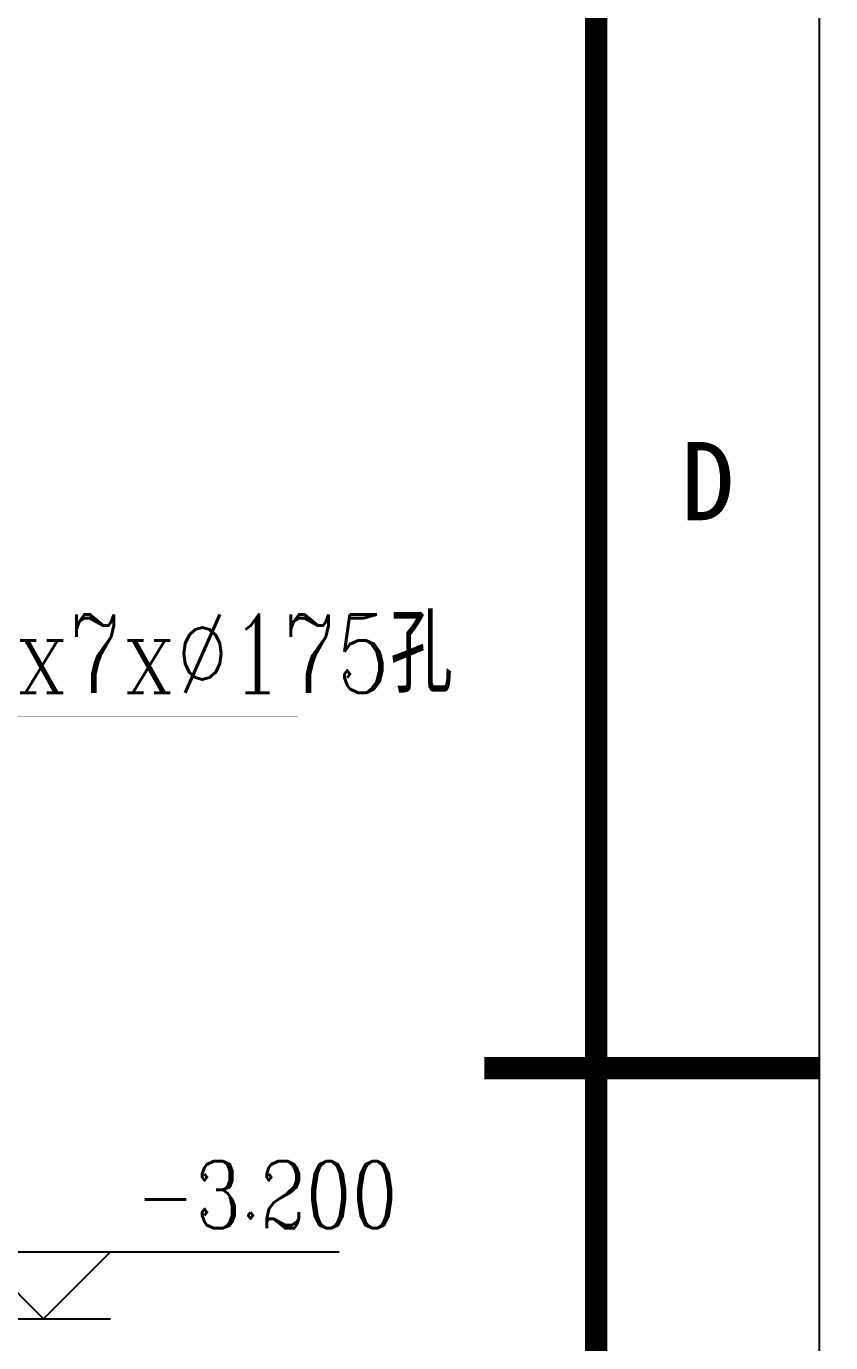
# Model space of a CAD drawing. Extents: x 3213259 to 3716512, y 332899 to 392399.
# Drawn here: x 3428300 to 3431899, y 370121 to 376008 of the extents above; entities that cross this region are included whole.
import ezdxf

# ---------------------------------------------------------------- set-up
doc = ezdxf.new("R2010")
doc.units = 0
doc.header["$LTSCALE"] = 1000
doc.header["$MEASUREMENT"] = 0
for name, color, linetype in [('A-Dim-Elev', 3, 'Continuous'), ('JQFrame_DefaultLayer', 7, 'Continuous'), ('电气提资', 6, 'Continuous')]:
    doc.layers.add(name, color=color, linetype=linetype)
doc.styles.add('HZ', font='complex8.shx', dxfattribs={"width": 0.8, "bigfont": 'hztxt.shx'})
doc.styles.add('JQFrame_markText', font='txt')

# ---------------------------------------------------------------- blocks, each defined once
blk = doc.blocks.new('JQStandardFrame-{2F40822963A54541BFAD0D905C8B126F}')
at = {"layer": 'JQFrame_DefaultLayer', "color": 3}
blk.add_lwpolyline([(0, 0), (743, 0), (743, 420), (0, 420)], close=True, dxfattribs=at)
at = {"layer": 'JQFrame_DefaultLayer', "color": 3, "const_width": 1}
blk.add_lwpolyline([(25, 10), (733, 10), (733, 410), (25, 410)], close=True, dxfattribs=at)
blk.add_lwpolyline([(743, 210), (728, 210)], dxfattribs=at)
at = {"layer": 'JQFrame_DefaultLayer', "color": 3}
blk.add_lwpolyline([(743, 210), (733, 210)], dxfattribs=at)
at = {"layer": 'JQFrame_DefaultLayer', "color": 3, "insert": (738, 236.25), "char_height": 3.5, "attachment_point": 5, "style": 'JQFrame_markText'}
blk.add_mtext('D', dxfattribs=at)

msp = doc.modelspace()

# ---------------------------------------------------------------- linework, layer by layer
msp.add_line((3422081.77, 370227.465), (3428625.723, 370227.465))
at = {"color": 3, "const_width": 1}
msp.add_lwpolyline([(3427577.511, 372206.265), (3428062.46, 372922.853), (3429515.973, 372922.853)], dxfattribs=at)
at = {"layer": 'A-Dim-Elev'}
for p, q in [((3428077.223, 370527.465), (3429699.22, 370527.465)), ((3428377.223, 370227.465), (3428077.223, 370527.465)), ((3428377.223, 370227.465), (3428677.223, 370527.465)), ((3427657.368, 370227.465), (3428677.223, 370227.465))]:
    msp.add_line(p, q, dxfattribs=at)

# ---------------------------------------------------------------- block references
at = {"xscale": 100, "yscale": 100, "zscale": 100}
msp.add_blockref('JQStandardFrame-{2F40822963A54541BFAD0D905C8B126F}', (3357549.167, 350349.078), dxfattribs=at)

# ---------------------------------------------------------------- texts
at = {"color": 3, "style": 'HZ', "width": 0.8}
msp.add_text('3x7x%%C175孔', height=350, dxfattribs=at).set_placement((3428008.272, 373027.853))
at = {"layer": '电气提资', "color": 0, "style": 'HZ', "width": 0.8}
msp.add_text('-3.200', height=300, dxfattribs=at).set_placement((3428789.22, 370632.465))

doc.saveas('drawing.dxf')
